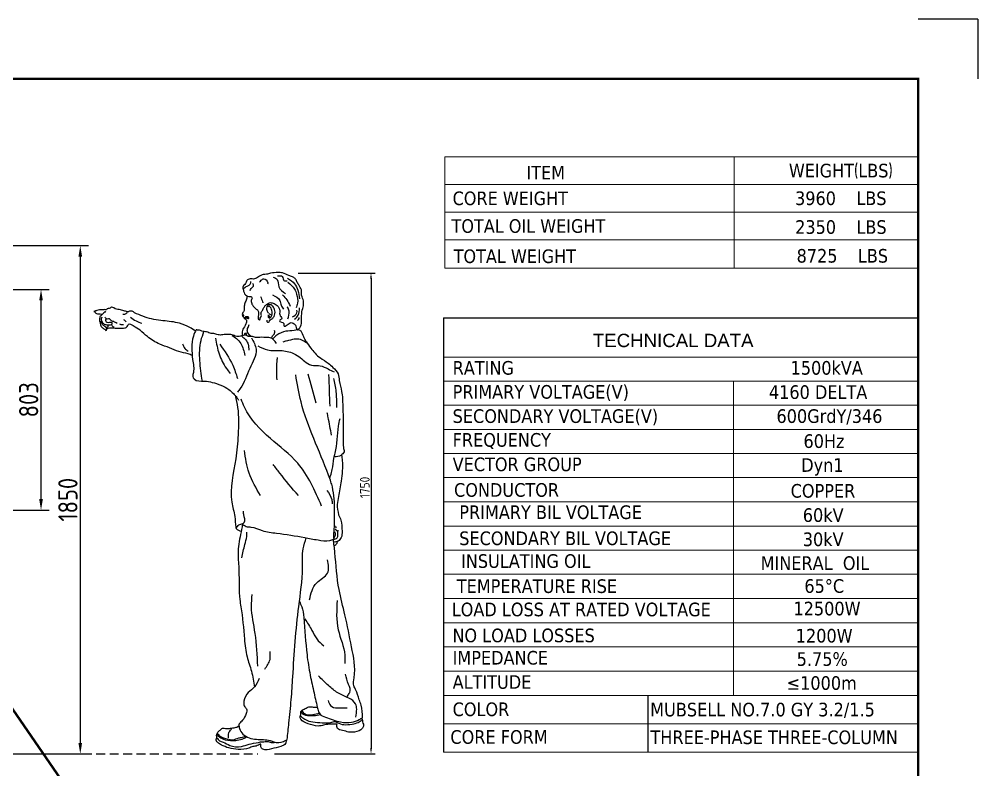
# Model space of a CAD drawing. Header units: millimetres. Extents: x 126854 to 137041, y -144259 to -137812.
# Drawn here: x 132249 to 135737, y -140544 to -137812 of the extents above; entities that cross this region are included whole.
import ezdxf
from ezdxf.enums import TextEntityAlignment as Align

# ---------------------------------------------------------------- set-up
doc = ezdxf.new("R2010")
doc.units = ezdxf.units.MM
doc.header["$LTSCALE"] = 13
doc.linetypes.add('DASHED', pattern=[0.75, 0.5, -0.25])
for name, color, linetype in [('1', 4, 'Continuous'), ('4虚线层', 6, 'DASHED'), ('6文字层', 3, 'Continuous'), ('粗实线', 4, 'Continuous')]:
    doc.layers.add(name, color=color, linetype=linetype)
doc.layers.add('paper', color=254, linetype='Continuous', plot=False)
doc.layers.add('标注、文本', color=3, linetype='Continuous', lineweight=25)
doc.layers.add('铁心', color=3, linetype='Continuous', lineweight=0)
doc.styles.add('PDF Arial', font='arial.ttf')
doc.styles.get("Standard").update_dxf_attribs({"font": 'gbenor.shx', "bigfont": 'gbcbig.shx'})
doc.styles.add('Tahoma$001', font='tahoma.ttf', dxfattribs={"height": 2.159784})
doc.styles.add('Tahoma_txtstyle_30.51_0_0', font='tahoma.ttf')
doc.dimstyles.new('1-15', dxfattribs={"dimscale": 20, "dimtxt": 3.5, "dimasz": 2, "dimexe": 1.5, "dimexo": 0.5, "dimgap": 0.5, "dimtad": 1, "dimtoh": 1, "dimdec": 1, "dimdsep": 46, "dimtxsty": 'Standard', "dimcen": 2.5, "dimclrd": 3, "dimclre": 3, "dimclrt": 3, "dimadec": 0, "dimazin": 2, "dimtfac": 1, "dimtdec": 1, "dimtmove": 0, "dimatfit": 2, "dimfxl": 1, "dimarcsym": 0})

# ---------------------------------------------------------------- blocks, each defined once
blk = doc.blocks.new('*D88')
at = {"layer": 'Defpoints', "color": 0, "transparency": 16777216}
for p in [(241223.7, -12650.4), (241137.9, -14400.4), (241493.8, -14400.4)]:
    blk.add_point(p, dxfattribs=at)
at = {"layer": '标注、文本', "color": 3, "lineweight": -2, "transparency": 16777216}
for p, q in [((241228.7, -12650.4), (241508.8, -12650.4)), ((241493.8, -12670.4), (241493.8, -14380.4)), ((241142.9, -14400.4), (241508.8, -14400.4))]:
    blk.add_line(p, q, dxfattribs=at)
at = {"layer": '标注、文本', "color": 3, "transparency": 16777216}
for points in [[(241490.5, -12670.4), (241497.1, -12670.4), (241493.8, -12650.4)], [(241490.5, -14380.4), (241497.1, -14380.4), (241493.8, -14400.4)]]:
    blk.add_solid(points, dxfattribs=at)
at = {"layer": '标注、文本', "color": 3, "transparency": 16777216, "insert": (241471.3, -13430.7), "char_height": 35, "attachment_point": 5, "rotation": 90}
blk.add_mtext('1750', dxfattribs=at)
blk = doc.blocks.new('*D117')
at = {"layer": 'Defpoints', "color": 0, "lineweight": 30}
for p in [(132184.1, -138635.9), (131766.7, -140485.9), (132471.3, -140485.9)]:
    blk.add_point(p, dxfattribs=at)
at = {"layer": '标注、文本', "color": 3, "lineweight": -2}
for p, q in [((132194.1, -138635.9), (132501.3, -138635.9)), ((132471.3, -138675.9), (132471.3, -140445.9)), ((131776.7, -140485.9), (132501.3, -140485.9))]:
    blk.add_line(p, q, dxfattribs=at)
at = {"layer": '标注、文本', "color": 3, "lineweight": 30}
for points in [[(132464.6, -138675.9), (132477.9, -138675.9), (132471.3, -138635.9)], [(132464.6, -140445.9), (132477.9, -140445.9), (132471.3, -140485.9)]]:
    blk.add_solid(points, dxfattribs=at)
at = {"layer": '标注、文本', "color": 3, "insert": (132426.3, -139560.9), "char_height": 70, "attachment_point": 5, "rotation": 90}
blk.add_mtext('1850', dxfattribs=at)
blk = doc.blocks.new('*D140')
at = {"layer": 'Defpoints', "color": 0, "lineweight": 30}
for p in [(132001.1, -138795.8), (132328.5, -138795.8), (132001.1, -139598.8)]:
    blk.add_point(p, dxfattribs=at)
at = {"layer": '标注、文本', "color": 3, "lineweight": -2}
for p, q in [((132011.1, -138795.8), (132358.5, -138795.8)), ((132328.5, -139558.8), (132328.5, -138835.8)), ((132011.1, -139598.8), (132358.5, -139598.8))]:
    blk.add_line(p, q, dxfattribs=at)
at = {"layer": '标注、文本', "color": 3, "lineweight": 30}
for points in [[(132321.8, -138835.8), (132335.1, -138835.8), (132328.5, -138795.8)], [(132321.8, -139558.8), (132335.1, -139558.8), (132328.5, -139598.8)]]:
    blk.add_solid(points, dxfattribs=at)
at = {"layer": '标注、文本', "color": 3, "insert": (132283.5, -139197.3), "char_height": 70, "attachment_point": 5, "rotation": 90}
blk.add_mtext('803', dxfattribs=at)
blk = doc.blocks.new('A$C04EB76F7')
at = {"layer": '6文字层'}
blk.add_line((740.57, 1543.73), (741.03, 1542.87), dxfattribs=at)
at = {"layer": '6文字层', "start_tangent": (-0.9046392, 0.4261782), "end_tangent": (-0.9046392, 0.4261782)}
blk.add_spline([(559.43, 1665.64), (546.17, 1678.88), (543.52, 1690.8), (542.19, 1698.75), (551.48, 1711.99), (556.12, 1722.59), (568.05, 1728.55), (583.96, 1728.55), (598.55, 1736.5), (616.45, 1744.44), (627.72, 1745.77), (642.97, 1749.08), (669.49, 1751.73), (686.06, 1750.4), (709.27, 1741.13), (722.53, 1735.83), (731.81, 1729.87), (738.44, 1719.28), (745.07, 1706.7), (755.01, 1688.82), (755.01, 1674.25), (760.98, 1653.72), (762.97, 1636.5), (758.33, 1615.31), (755.68, 1587.49), (755.14, 1571.76), (749.05, 1550.41), (739.1, 1543.79), (735.12, 1556.37), (725.18, 1567.63), (717.89, 1569.61), (703.3, 1561), (692.03, 1557.03), (690.7, 1566.96), (682.09, 1570.94), (674.79, 1576.24), (684.07, 1584.18), (678.11, 1594.12), (676.12, 1612.66), (666.84, 1631.86), (652.25, 1640.47), (638.99, 1641.8), (631.04, 1637.16), (621.75, 1629.21), (616.45, 1619.28), (613.13, 1613.32), (607.83, 1604.71), (609.16, 1592.13), (605.18, 1586.17), (605.25, 1580.52), (599.49, 1581.67), (597.87, 1592.49), (596.72, 1613.65), (588.49, 1620.91), (579.97, 1629.42), (574.07, 1639.24), (573.74, 1653.31), (576.03, 1658.88), (567.51, 1665.09), (559.43, 1665.64)], degree=3, dxfattribs=at)
at = {"layer": '6文字层'}
for points in [[(545.98, 1695.2), (557.73, 1702.24), (566.66, 1706.94), (570.42, 1713.98), (570.89, 1719.61)], [(568.07, 1686.75), (577, 1698.96), (580.29, 1701.77), (577.94, 1712.57)], [(602.85, 1718.21), (608.96, 1723.84), (617.89, 1729), (632.46, 1714.92), (631.99, 1709.29)], [(651.73, 1735.58), (666.77, 1726.66), (672.41, 1699.9), (697.32, 1675.95)], [(668.65, 1739.8), (685.1, 1737.45), (691.68, 1722.43), (703.43, 1721.96)], [(704.84, 1730.88), (730.22, 1710.69), (742.44, 1687.22), (748.55, 1656.7)], [(706.25, 1716.33), (730.22, 1691.45), (737.27, 1673.61), (741.03, 1640.27), (735.39, 1623.37)], [(557.36, 1666.72), (554.48, 1651.7), (550.88, 1644.5), (547.27, 1629.76), (544.65, 1609.14), (540.39, 1602.92), (540.72, 1595.06), (544.32, 1589.16), (546.62, 1585.89), (554.81, 1578.36), (552.52, 1564.61), (542.45, 1545.3), (539.17, 1536.13), (539.5, 1528.93), (540.81, 1525.66), (544.45, 1523.41)], [(606.14, 1664.69), (613.66, 1644.97), (614.6, 1642.15)], [(650.32, 1670.32), (676.64, 1650.13), (681.34, 1632.76), (690.27, 1619.15)], [(686.51, 1670.32), (702.02, 1652.01), (714.24, 1629.94)], [(0, 1610.28), (2, 1609.57), (3.22, 1609.57), (3.36, 1609), (5.3, 1605.42), (9.24, 1602.92), (18.33, 1601.7), (27.42, 1600.49), (30.28, 1600.41)], [(121, 1608.53), (109.32, 1612.85), (92.38, 1617.04), (72.1, 1622.83), (65.87, 1626.16), (61.96, 1624.57), (55.59, 1621.05), (48.63, 1619.89), (45.74, 1616.71), (40.23, 1616.85), (32.26, 1616.13), (20.82, 1615.69), (11.12, 1613.23), (5.9, 1612.37), (0.25, 1610.63)], [(42.47, 1611.15), (29.7, 1598.59), (22.07, 1590.15), (20.84, 1583.15), (20.22, 1578.63), (23.1, 1566.89), (24.96, 1557.63), (29.49, 1553.1), (38.76, 1545.69), (42.68, 1542.4), (44.12, 1540.14)], [(120.55, 1605.47), (111.02, 1599.25), (105.88, 1598.88)], [(369.77, 1539.26), (348.65, 1552.34), (311.89, 1567.15), (251.41, 1576.62), (186.18, 1589.65), (155.35, 1602.09), (145.95, 1606.6), (141.98, 1610.06), (135.26, 1611.48), (129.86, 1611.07), (125.48, 1609.34), (121, 1608.53)], [(637.7, 1571.34), (641.63, 1579.85), (648.19, 1583.78), (655.4, 1592.29), (658.67, 1612.58), (650.81, 1629.28), (642.29, 1634.52), (631.47, 1631.24), (627.87, 1622.73), (629.18, 1614.55), (632.13, 1608.33), (634.75, 1605.71)], [(638.11, 1584.96), (646.21, 1592.56), (648.64, 1600), (648.81, 1608.97), (641.58, 1626.11), (638.3, 1628.73), (635.02, 1627.1)], [(706.25, 1583), (710.01, 1610.7), (704.84, 1625.72), (703.43, 1627.13)], [(722.7, 1590.51), (738.68, 1605.06), (738.68, 1614.45)], [(730.22, 1582.06), (743.85, 1596.61), (747.61, 1622.9)], [(44.71, 1552.04), (35.02, 1559.24), (31.72, 1562.54), (28.84, 1567.48), (25.95, 1575.09)], [(84.31, 1566.99), (72.29, 1573.14), (61.15, 1578.41), (56.75, 1583.1), (47.96, 1582.22), (42.68, 1580.75), (42.97, 1574.9), (47.37, 1570.8), (56.46, 1571.38), (64.96, 1570.21), (65.84, 1564.94), (59.68, 1560.55), (45.02, 1561.14), (33.59, 1566.7), (28.9, 1576.36), (27.43, 1580.17), (30.07, 1590.12)], [(45.77, 1582.22), (43.36, 1585.99), (41.53, 1589.31)], [(117.73, 1571.51), (113.56, 1576.61), (108.46, 1579.62)], [(132.91, 1589.81), (153.68, 1575.73), (174.44, 1567.21)], [(543.51, 1600.46), (544.32, 1596.9), (545.13, 1593.83), (542.38, 1595.12), (542.86, 1597.55), (541.08, 1598.68), (541.73, 1599.65), (543.51, 1600.46)], [(549.34, 1587.35), (550.15, 1589.46), (551.94, 1590.43), (555.5, 1591.08), (558.58, 1590.59), (562.11, 1589.97), (564.25, 1588), (557.12, 1588.97), (557.12, 1587.52), (557.44, 1586.06), (554.85, 1586.87), (553.56, 1587.35), (551.77, 1586.54), (549.34, 1587.35)], [(562.89, 1585.1), (560.09, 1584.94), (559.68, 1584.22), (561.61, 1583.98), (562.89, 1584.06), (562.89, 1585.1)], [(637.7, 1571.34), (634.38, 1570.56), (631.63, 1571.04), (630.5, 1575.09), (630.98, 1578)], [(635.52, 1597.59), (637.79, 1593.04), (638.59, 1592.47), (639.28, 1589.97), (637.23, 1586.9), (635.29, 1588.49), (635.63, 1592.02), (634.72, 1596.34), (635.4, 1597.59)], [(638.02, 1602.93), (640.41, 1599.86), (644.4, 1598.5)], [(740.56, 1577.83), (747.14, 1584.41), (746.67, 1588.16)], [(44.09, 1553.27), (52.33, 1554.3), (51.3, 1559.65)], [(44.09, 1540.27), (45.02, 1542.2), (45.95, 1542.84), (47.31, 1544.92), (44.71, 1552.04)], [(46.84, 1548.56), (56.21, 1550.91), (71.25, 1550.29), (94.95, 1549.05), (112.47, 1550.29), (121.33, 1555.64), (125.16, 1563.08)], [(65.32, 1559.11), (67.38, 1556.64), (71.3, 1554.78), (73.77, 1554.58)], [(92.88, 1564.84), (97.83, 1562.5), (106.44, 1562.5), (107.48, 1562.5)], [(357.41, 1450.21), (343.31, 1455.8), (308.92, 1464.09), (275.13, 1477.71), (239.55, 1491.34), (195.08, 1518.58), (167.8, 1541.68), (143.49, 1557.67), (134.6, 1563), (125.16, 1563.08)], [(371.95, 1543.85), (361.81, 1519.72), (356.5, 1478.62), (359.16, 1434.88), (361.81, 1387.82), (359.82, 1373.24), (364.46, 1364.62), (402.29, 1356.66), (430.82, 1352.03), (490.98, 1326.04), (507.57, 1311.46), (520.18, 1296.87), (526.15, 1286.93)], [(663.83, 1493.66), (641.96, 1514.44), (631.76, 1515.02), (604.06, 1515.9), (592.1, 1515.02), (577.52, 1519.1), (570.82, 1519.68), (562.36, 1519.1), (554.78, 1522.89), (539.91, 1522.3), (533.2, 1520.27), (524.75, 1518.52), (514.54, 1520.85), (506.67, 1524.05), (473.99, 1526.04), (455.74, 1524.79), (439.57, 1528.94), (427.12, 1530.59), (410.12, 1535.57), (393.11, 1538.47), (381.91, 1542.19), (376.52, 1542.19), (371.95, 1543.85)], [(569.31, 1521.15), (559.48, 1534.9), (559.15, 1548), (563.08, 1555.86), (564.39, 1562.73)], [(647.03, 1512.37), (652.13, 1523.49), (656.77, 1529.28), (657.7, 1540.4)], [(442.79, 1512.99), (455.4, 1455.87), (482.31, 1402.94), (495.77, 1384.46)], [(501.74, 1523.06), (519.2, 1511.43), (534.58, 1494), (548.71, 1449.99)], [(573.14, 1514.67), (589.96, 1472.67), (567.26, 1402.94), (532.77, 1329.86), (522.68, 1316.42)], [(538.32, 1520.57), (552.87, 1506.45), (561.18, 1490.68), (563.67, 1469.09)], [(551.16, 1525.46), (547.86, 1526.25), (548.31, 1528.87), (551.5, 1529.67), (554.81, 1529.44), (555.72, 1526.94), (551.16, 1525.46)], [(776.1, 1494.51), (756.19, 1506.29), (735.92, 1509.97), (708.27, 1504.45), (699.8, 1502.61), (687.63, 1498.19)], [(772.77, 1501.39), (788.74, 1477.05), (804.7, 1458.58), (824.03, 1440.95), (852.6, 1422.49), (869.4, 1406.54), (888.73, 1383.04), (892.93, 1358.7), (901.33, 1319.25), (905.54, 1266.38), (907.25, 1182.39), (908.2, 1115.36), (910.76, 1099.88)], [(322.85, 1492.41), (331.01, 1475.74), (342.5, 1466.11)], [(457.93, 1491.15), (505.02, 1414.7), (522.68, 1366.82)], [(596.7, 1484.79), (632.18, 1470.03), (678.89, 1468.25), (726.78, 1457.03), (751.02, 1442.27), (772.31, 1424.55), (798.92, 1413.92), (823.16, 1412.74), (852.13, 1400.92), (874.01, 1390.29)], [(666.39, 1360.93), (666.39, 1428.15), (668.07, 1443.27)], [(868.11, 971.68), (862.33, 990.6), (853.79, 1014.6), (799.65, 1147.97), (753.66, 1280.94), (734.3, 1380.07)], [(778.26, 1383.62), (807.7, 1277.76)], [(853.96, 1380.26), (858.17, 1265.15)], [(884.24, 1260.11), (883.4, 1292.04), (878.35, 1343.29), (873.31, 1366.81)], [(828.69, 901.36), (741.56, 1058.51), (642.32, 1147.97), (547.92, 1261.6), (535.82, 1290.62)], [(864.89, 1160.13), (852.28, 1224.83), (848.91, 1241.63)], [(606.01, 940.04), (564.86, 1022.25), (547.92, 1104.45)], [(910.76, 1099.88), (899.08, 1086.35), (874.7, 1081.18)], [(901.31, 1088.04), (903.75, 1067.69), (899.57, 993.04), (890.11, 936.4), (885.39, 908.08), (890.13, 870.29)], [(743.98, 940.04), (676.2, 1022.25), (652, 1053.68)], [(847.59, 958.49), (865.54, 926.36), (867.04, 909.92)], [(873.84, 782.19), (872.91, 798.27), (874.16, 811.71), (875.19, 840.22), (874.27, 928.61), (868.11, 971.68)], [(538.82, 713.51), (549.25, 761.8), (555.89, 791.15), (555.89, 807.24)], [(871.78, 780.33), (885.52, 786.18), (888.12, 796.31), (887.6, 806.7), (888.38, 811.89)], [(876.37, 830.45), (878.19, 826.03), (884.43, 825.77)], [(877.91, 818.92), (882.45, 813.56), (886.58, 812.32), (890.09, 813.56)], [(784.65, 560.66), (810.88, 622.8), (849.85, 657.98), (849.85, 706.64)], [(596.4, 318.69), (586.96, 438.54), (573.48, 536.84), (576.18, 579.93)], [(884.9, 558.38), (888.94, 452), (913.21, 359.09), (913.21, 329.46)], [(767.61, 491.05), (793.22, 449.31), (810.75, 418.34), (836.36, 392.75)], [(621.58, 308.5), (640.77, 343.64), (640.77, 372.39)], [(952.72, 133.19), (956.27, 162.77), (952.12, 182.3), (927.24, 203.01), (887.55, 221.95), (853.79, 248.57), (817.06, 283.48)], [(920.73, 207.15), (929.02, 219.58), (931.39, 223.72), (926.65, 252.72), (915.99, 289.99)], [(852.01, 194.73), (860.89, 176.38), (919.54, 168.1), (921.32, 168.1)], [(884.46, 108.12), (870.57, 108.73), (845.42, 106.39), (826.4, 102.01), (815.87, 101.43), (779.39, 109.71), (752.74, 126.8), (750.43, 136.65), (753.07, 143.88), (752.74, 154.07), (758.33, 159.33), (772.48, 166.89), (784.65, 171.49), (790.9, 171.16), (805.71, 169.85), (813.01, 169.44)], [(824.42, 142.61), (800.11, 138.3), (777.74, 138.96), (757.01, 148.16), (755.01, 157.04)], [(820.68, 146.8), (796.17, 142.24), (766.55, 145.2), (760.96, 152.43), (758.49, 159.43)], [(814.7, 162.27), (821.65, 145.48), (842.69, 133.32), (897.76, 116.45), (937.67, 114.87), (965.5, 124.84), (977.58, 131.66)], [(527.61, 107.21), (529.76, 92.12), (542.32, 71.84), (591.43, 52.98), (641.49, 48.26), (654.71, 43.54), (689.66, 45.43), (703.22, 52.35)], [(753.07, 137.31), (767.54, 125.81), (796.82, 116.28), (830.51, 113.29), (865.72, 115.27), (874.6, 117.57), (885.46, 113.95), (908.82, 106.39), (939.42, 108.69), (961.8, 114.61), (976.16, 124.58)], [(975.26, 130.3), (979.1, 111.95), (981.15, 103.76), (977.34, 93.54), (948.68, 79.51), (926.74, 79.51), (905.09, 85.65), (886.08, 92.66), (884.61, 109.61)], [(555.42, 60.79), (538.5, 52.41), (515.94, 47.93), (478.78, 50.38), (456.8, 60.64), (449.45, 66.66), (447.02, 70.98)], [(448.77, 74.6), (454.51, 68.24), (459.51, 64.08), (485.32, 54.52), (506.13, 51.61), (526.94, 57.84), (540.67, 60.76), (549.42, 64.08)], [(489.43, 58.62), (490.75, 76.71), (494.04, 83.28), (500.63, 89.86)]]:
    blk.add_spline(points, degree=3, dxfattribs=at)
for points, knots in [([(394.71, 1356.81), (391.03, 1381.55), (383.8, 1430.37), (383.99, 1492.59), (396.49, 1526.22), (400.45, 1536.89)], [0.9277462, 0.9277462, 0.9277462, 0.9277462, 76.1683335, 149.3735081, 183.3831629, 183.3831629, 183.3831629, 183.3831629]), ([(772.77, 1501.39), (769.44, 1506.78), (762.23, 1518.48), (758.35, 1533.8), (746.13, 1544.91), (724.91, 1539.56), (696.89, 1539.88), (668.69, 1528.46), (655.13, 1515.37), (650.68, 1510.02)], [0, 0, 0, 0, 19.055254, 41.2897721, 45.2062858, 67.335494, 97.743105, 132.9259211, 153.796788, 153.796788, 153.796788, 153.796788]), ([(513.62, 1305.12), (517.45, 1288.75), (528.1, 1242.57), (525.86, 1164.96), (516.64, 1051.09), (488.16, 949.91), (514.17, 868.86), (514.21, 836.03), (517.13, 821.59), (517.48, 819.93)], [0, 0, 0, 0, 43.2910494, 141.9109226, 230.0146837, 388.6746613, 442.0795529, 481.1871512, 486.2849395, 486.2849395, 486.2849395, 486.2849395]), ([(858.48, 1001.85), (859.43, 1005.33), (862.44, 1016.33), (869.85, 1040.51), (870.97, 1068.97), (885.82, 1120.25), (885.28, 1169.81), (893.67, 1211.18), (895.53, 1220.33)], [4.0007928, 4.0007928, 4.0007928, 4.0007928, 14.8323344, 38.2245395, 79.6201064, 99.3216527, 197.8945281, 225.9138783, 225.9138783, 225.9138783, 225.9138783]), ([(517.27, 820.94), (520.24, 826), (526.06, 835.58), (539.26, 836.66), (553.68, 846.47), (544.61, 866.27), (544.06, 879.87), (543.89, 883.94)], [0.6099426, 0.6099426, 0.6099426, 0.6099426, 17.1084127, 32.3959387, 37.4331693, 67.0051998, 79.6398227, 79.6398227, 79.6398227, 79.6398227]), ([(538.85, 837.5), (543.66, 833.6), (553.16, 825.96), (580.44, 826.8), (614.9, 809.18), (681.5, 801.62), (749.49, 791.44), (812.75, 778.7), (849.92, 773.48), (868.6, 780.28), (873.84, 782.19)], [0.2172166, 0.2172166, 0.2172166, 0.2172166, 18.1541935, 35.6251667, 78.5941187, 131.7395886, 235.199919, 284.5395872, 327.1154, 343.7314418, 343.7314418, 343.7314418, 343.7314418]), ([(890.13, 870.29), (893.3, 863.69), (902.27, 844.96), (902.51, 816.44), (903.33, 788.26), (891.38, 775.5), (881.03, 770.5), (875.47, 770.96), (872.75, 771.23)], [0, 0, 0, 0, 21.7555242, 61.6406812, 85.1395861, 102.2151872, 110.6530867, 118.6832461, 118.6832461, 118.6832461, 118.6832461]), ([(517.48, 819.93), (520.23, 817.61), (525.74, 813.1), (532.72, 811.55), (536.2, 810.78)], [0.6946602, 0.6946602, 0.6946602, 0.6946602, 11.2826477, 21.8079174, 21.8079174, 21.8079174, 21.8079174]), ([(540.43, 836.23), (539.43, 829.67), (534.85, 799.46), (521.84, 751.88), (527.54, 682.6), (528.27, 621.66), (529.13, 569.11), (540.28, 505.29), (545.97, 435.43), (553.55, 356.08), (575.83, 300.36), (581.15, 262.83), (583.84, 243.41)], [0, 0, 0, 0, 19.9218074, 91.7221365, 146.0339059, 226.7611249, 275.1675901, 303.1860948, 420.8215812, 485.9114018, 540.6686596, 599.2996684, 599.2996684, 599.2996684, 599.2996684]), ([(873.5, 785.58), (875.77, 789.03), (880.24, 795.94), (878.56, 804.02), (877.72, 808.06)], [0.2691146, 0.2691146, 0.2691146, 0.2691146, 12.1321545, 24.0002182, 24.0002182, 24.0002182, 24.0002182]), ([(703.22, 52.35), (705.31, 72.05), (710.43, 120.36), (718.58, 196.25), (727.07, 338.35), (738.02, 498.47), (762.13, 652.55), (756.75, 737.68), (768.34, 773.27), (772.8, 786.57)], [3.1614524, 3.1614524, 3.1614524, 3.1614524, 62.6172209, 148.8902833, 232.1063959, 489.6502165, 629.871958, 699.7119412, 741.4933666, 741.4933666, 741.4933666, 741.4933666]), ([(977.58, 131.66), (977.02, 147.14), (976.2, 169.73), (962.9, 202.71), (957.03, 227.09), (942.12, 251.7), (954.42, 306.11), (936.88, 391.49), (916.52, 498.13), (886.1, 610.64), (879.96, 703.9), (873.41, 765.1), (871.67, 781.4)], [0, 0, 0, 0, 45.9335877, 67.0015995, 105.9936992, 121.2754321, 150.6687769, 263.3839574, 382.126667, 476.6236976, 612.1058186, 661.3132525, 661.3132525, 661.3132525, 661.3132525]), ([(886.18, 773.14), (885.15, 769.71), (883.09, 762.94), (877.18, 759.05), (874.24, 757.13)], [0.1303036, 0.1303036, 0.1303036, 0.1303036, 10.5113506, 20.6889952, 20.6889952, 20.6889952, 20.6889952]), ([(747.64, 553.68), (750.9, 547.84), (760.19, 530.15), (767.31, 463.96), (771.14, 380.92), (785.85, 289.22), (800.36, 223.36), (810.05, 182.07), (814.7, 162.27)], [5.2680506, 5.2680506, 5.2680506, 5.2680506, 25.219853, 65.0304138, 201.4393147, 276.6365361, 342.8263296, 403.8369994, 403.8369994, 403.8369994, 403.8369994]), ([(601.39, 274.48), (596.66, 263.39), (587.9, 242.85), (557.98, 224.34), (545.68, 198.62), (543.89, 174.44), (558.54, 163.67), (553.04, 142.41), (544.27, 124.17), (531.92, 113.59), (528.09, 107.94), (527.61, 107.21)], [0, 0, 0, 0, 35.2853084, 65.3490552, 101.2193752, 118.3933127, 131.6629653, 148.9575028, 175.9610354, 193.8153074, 196.4294215, 196.4294215, 196.4294215, 196.4294215]), ([(699.13, 50.03), (699.1, 47.32), (698.97, 42.97), (697.21, 35.83), (689.76, 30.68), (672.87, 23.82), (647.97, 19.69), (620.09, 11.19), (606.11, 24.1), (609.89, 39.89), (592.16, 27.03), (578.93, 27.87), (556.75, 16.72), (526.73, 14.94), (492.82, 19.87), (467.23, 30.29), (451.04, 39.09), (441.94, 51.16), (449.22, 59.22), (444.96, 66.86), (448.85, 75.02), (452.88, 82.03), (460.63, 87.37), (467.48, 95.14), (478.65, 92.48), (488.21, 92.14), (499.99, 93.36), (510.56, 95.38), (521.35, 97.58), (525.55, 100.76), (527.97, 102.72)], [1.1940441, 1.1940441, 1.1940441, 1.1940441, 9.3708928, 14.2707056, 22.5204807, 34.809997, 69.2860901, 100.6162633, 111.8498599, 120.5915983, 134.4341402, 150.9441581, 165.9419905, 205.2276459, 239.7843509, 268.3794788, 286.3823256, 297.5409668, 305.5718949, 313.1590964, 320.1292661, 331.2038209, 337.1169648, 348.4353714, 359.2655012, 368.432139, 377.62703, 394.528937, 400.9901791, 410.1653172, 410.1653172, 410.1653172, 410.1653172]), ([(447.36, 58.99), (450.12, 54.37), (455.54, 45.84), (475.02, 42.65), (497.72, 25.87), (533.2, 23.69), (566.06, 37.15), (589.58, 39.75), (606.29, 43.91), (617.02, 43.47), (630.34, 47.54), (644.84, 40.23), (655, 41.46), (660.03, 42.32)], [1.198476, 1.198476, 1.198476, 1.198476, 16.5030131, 30.2716817, 57.0319021, 100.2673146, 128.5620425, 163.1760388, 170.8005571, 179.923289, 195.2428461, 210.645746, 225.6295154, 225.6295154, 225.6295154, 225.6295154])]:
    blk.add_open_spline(points, degree=3, knots=knots, dxfattribs=at)
at = {"layer": '标注、文本'}
dim = blk.add_linear_dim(base=(1008.28, 0), p1=(738.23, 1750), p2=(652.38, 0), angle=90, dimstyle='1-15', dxfattribs=at)
dim.commit()
dim.dimension.update_dxf_attribs({"geometry": '*D88', "text_midpoint": (1008.28, 969.66), "dimtype": 128, "insert": (-240485.51, 14400.37)})

msp = doc.modelspace()

# ---------------------------------------------------------------- linework, layer by layer
at = {"layer": '1', "const_width": 7.598}
msp.add_lwpolyline([(127184.292, -144020.205), (135519.934, -144020.205), (135519.934, -138028.963), (127184.292, -138028.963), (127184.292, -144020.205)], dxfattribs=at)
at = {"layer": '4虚线层', "ltscale": 5}
msp.add_line((132432.187, -140485.948), (133117.64, -140485.948), dxfattribs=at)
at = {"layer": '6文字层'}
for points in [[(133793.424, -138898.576), (135519.934, -138898.576)], [(133793.424, -138898.576), (133793.424, -140480.231)], [(135519.934, -138986.781), (135519.934, -140185.038)]]:
    msp.add_lwpolyline(points, dxfattribs=at)
at = {"layer": 'paper'}
for q in [(135519.934, -137811.889), (135737.008, -138028.963)]:
    msp.add_line((135737.008, -137811.889), q, dxfattribs=at)
at = {"layer": '标注、文本'}
for p, q in [((135519.934, -138762.703), (135519.934, -138312.503)), ((134537.499, -140480.231), (134537.499, -140273.243))]:
    msp.add_line(p, q, dxfattribs=at)
at = {"layer": '粗实线', "lineweight": 50}
msp.add_line((132005.212, -140005.948), (132457.724, -140661.578), dxfattribs=at)
at = {"layer": '铁心'}
for p, q in [((133798.206, -138312.503), (133798.206, -138480.909)), ((133798.206, -138480.909), (133798.206, -138312.503)), ((133798.206, -138312.503), (135519.934, -138312.503)), ((134850.234, -138312.503), (134850.234, -138447.228)), ((134850.234, -138447.228), (134850.234, -138312.503)), ((133798.206, -138413.065), (135519.934, -138413.065)), ((134850.234, -138602.826), (134850.234, -138447.228)), ((134850.234, -138447.228), (134850.234, -138602.826)), ((133798.206, -138717.683), (133798.206, -138480.909)), ((133798.206, -138480.909), (133798.206, -138717.683)), ((133798.206, -138514.046), (135519.934, -138514.046)), ((133798.206, -138615.026), (135519.934, -138615.026)), ((134850.234, -138717.683), (134850.234, -138602.826)), ((134850.234, -138602.826), (134850.234, -138717.683)), ((133798.206, -138717.683), (135519.934, -138717.683))]:
    msp.add_line(p, q, dxfattribs=at)
for points in [[(133793.424, -139041.701), (135519.934, -139041.701)], [(133793.424, -139129.906), (135519.934, -139129.906)], [(134848.373, -139129.906), (134848.373, -140273.243)], [(133793.424, -139217.279), (135519.934, -139217.279)], [(133793.424, -139305.484), (135519.934, -139305.484)], [(133793.424, -139392.857), (135519.934, -139392.857)], [(133793.424, -139480.23), (135519.934, -139480.23)], [(133793.424, -139568.435), (135519.934, -139568.435)], [(133793.424, -139656.64), (135519.934, -139656.64)], [(133793.424, -139744.845), (135519.934, -139744.845)], [(133793.424, -139832.218), (135519.934, -139832.218)], [(133793.424, -139920.423), (135519.934, -139920.423)], [(133793.424, -139920.423), (135519.934, -139920.423)], [(133793.424, -140008.628), (135519.934, -140008.628)], [(133793.424, -140008.628), (135519.934, -140008.628)], [(133793.424, -140096.833), (135519.934, -140096.833)], [(133793.424, -140096.833), (135519.934, -140096.833)], [(133793.424, -140185.038), (135519.934, -140185.038)], [(133793.424, -140273.243), (135519.934, -140273.243)], [(133793.424, -140273.243), (135519.934, -140273.243)], [(133793.424, -140273.243), (135519.934, -140273.243)], [(135519.934, -140273.243), (135519.934, -140479.255)], [(133793.424, -140376.737), (135519.934, -140376.737)], [(133793.424, -140376.737), (134923.503, -140376.737)], [(133793.424, -140376.737), (134923.503, -140376.737)], [(133793.424, -140480.231), (135519.934, -140480.231)], [(133793.424, -140480.231), (134923.503, -140480.231)], [(133793.424, -140480.231), (134923.503, -140480.231)]]:
    msp.add_lwpolyline(points, dxfattribs=at)

# ---------------------------------------------------------------- block references
at = {"layer": '标注、文本'}
msp.add_blockref('A$C04EB76F7', (132520.817, -140485.948), dxfattribs=at)

# ---------------------------------------------------------------- texts
at = {"layer": '铁心'}
for s, height, style, p in [('ITEM', 49.5135, 'Tahoma_txtstyle_30.51_0_0', (134094.84, -138395.227)), ('CORE WEIGHT', 49.51348, 'Tahoma_txtstyle_30.51_0_0', (133825.957, -138488.64)), ('3960    LBS', 49.51348, 'Tahoma_txtstyle_30.51_0_0', (135072.096, -138488.375)), ('TOTAL OIL WEIGHT', 49.51348, 'Tahoma_txtstyle_30.51_0_0', (133822.099, -138589.468)), ('2350    LBS', 49.51348, 'Tahoma_txtstyle_30.51_0_0', (135072.415, -138593.147)), ('TOTAL WEIGHT', 49.51348, 'Tahoma_txtstyle_30.51_0_0', (133829.816, -138699.46)), ('8725    LBS', 49.51348, 'Tahoma_txtstyle_30.51_0_0', (135077.741, -138697.892)), ('TECHNICAL DATA', 48.60227, 'PDF Arial', (134336.202, -139005.543)), ('RATING', 49.6299, 'Tahoma$001', (133826.08, -139105.774)), ('1500kVA', 49.6299, 'Tahoma$001', (135055.7, -139105.774)), ('PRIMARY VOLTAGE(V)', 49.62988, 'Tahoma$001', (133826.08, -139193.148)), ('4160 DELTA', 49.6299, 'Tahoma$001', (134976.771, -139193.98)), ('SECONDARY VOLTAGE(V)', 49.62988, 'Tahoma$001', (133826.08, -139281.352)), ('600GrdY/346', 49.62988, 'Tahoma$001', (135004.409, -139281.352)), ('FREQUENCY', 49.6299, 'Tahoma$001', (133826.08, -139367.893)), ('60Hz', 49.6299, 'Tahoma$001', (135102.649, -139372.376)), ('VECTOR GROUP', 49.62988, 'Tahoma$001', (133826.08, -139456.93)), ('Dyn1', 49.6299, 'Tahoma$001', (135094.461, -139459.505)), ('CONDUCTOR', 49.6299, 'Tahoma$001', (133831.19, -139550.147)), ('COPPER', 49.6299, 'Tahoma$001', (135055.974, -139553.391)), ('60kV', 49.6299, 'Tahoma$001', (135100.181, -139641.596)), ('30kV', 49.6299, 'Tahoma$001', (135100.181, -139729.801)), ('MINERAL  OIL ', 49.62988, 'Tahoma$001', (134946.743, -139816.342)), ('LOAD LOSS AT RATED VOLTAGE', 49.62988, 'Tahoma$001', (133822.764, -139985.081)), ('12500W', 49.6299, 'Tahoma$001', (135066.084, -139981.788)), ('NO LOAD LOSSES', 49.62988, 'Tahoma$001', (133825.197, -140079.581)), ('1200W', 49.6299, 'Tahoma$001', (135074.436, -140080.596)), ('IMPEDANCE', 49.6299, 'Tahoma$001', (133826.08, -140160.906)), ('5.75%%%', 49.6299, 'Tahoma$001', (135077.883, -140165.505)), ('ALTITUDE', 49.6299, 'Tahoma$001', (133826.08, -140249.111)), ('≤1000m', 49.6299, 'Tahoma$001', (135041.404, -140252.82)), ('COLOR', 49.6299, 'Tahoma$001', (133826.006, -140348.423)), ('MUBSELL NO.7.0 GY 3.2/1.5', 49.62988, 'Tahoma$001', (134544.864, -140349.447)), ('CORE FORM', 49.6299, 'Tahoma$001', (133817.858, -140449.234)), ('THREE-PHASE THREE-COLUMN', 49.62988, 'Tahoma$001', (134545.964, -140450.359))]:
    msp.add_text(s, height=height, dxfattribs=dict(at, style=style)).set_placement(p)
at = {"layer": '铁心', "style": 'Tahoma$001'}
for s, p in [('PRIMARY BIL VOLTAGE', (134182.679, -139606.322)), ('SECONDARY BIL VOLTAGE', (134235.412, -139701.283)), ('INSULATING OIL', (134092.087, -139784.083)), ('TEMPERATURE RISE ', (134142.066, -139875.462))]:
    msp.add_text(s, height=49.62988, dxfattribs=at).set_placement(p, align=Align.MIDDLE)
msp.add_text('65%%DC', height=49.6299, dxfattribs=at).set_placement((135105.852, -139874.925), align=Align.MIDDLE_LEFT)
at = {"layer": '铁心', "insert": (135049.595, -138338.206), "char_height": 49.51348, "width": 586.28029, "attachment_point": 1, "style": 'Tahoma_txtstyle_30.51_0_0'}
msp.add_mtext('WEIGHT{\\Fgbenor,gbcbig|c134;(}LBS{\\Fgbenor,gbcbig|c134;)}', dxfattribs=at)

# ---------------------------------------------------------------- dimensions: what is measured, and where the dimension line sits
at = {"layer": '标注、文本'}
for base, p1, p2, picture, middle in [((132471.282, -140485.948), (132184.061, -138635.948), (131766.655, -140485.948), '*D117', (132426.282, -139560.948)), ((132328.479, -138795.755), (132001.061, -139598.755), (132001.061, -138795.755), '*D140', (132283.479, -139197.255))]:
    dim = msp.add_linear_dim(base=base, p1=p1, p2=p2, angle=90, dimstyle='1-15', dxfattribs=at)
    dim.commit()
    dim.dimension.update_dxf_attribs({"geometry": picture, "text_midpoint": middle})

doc.saveas('drawing.dxf')
